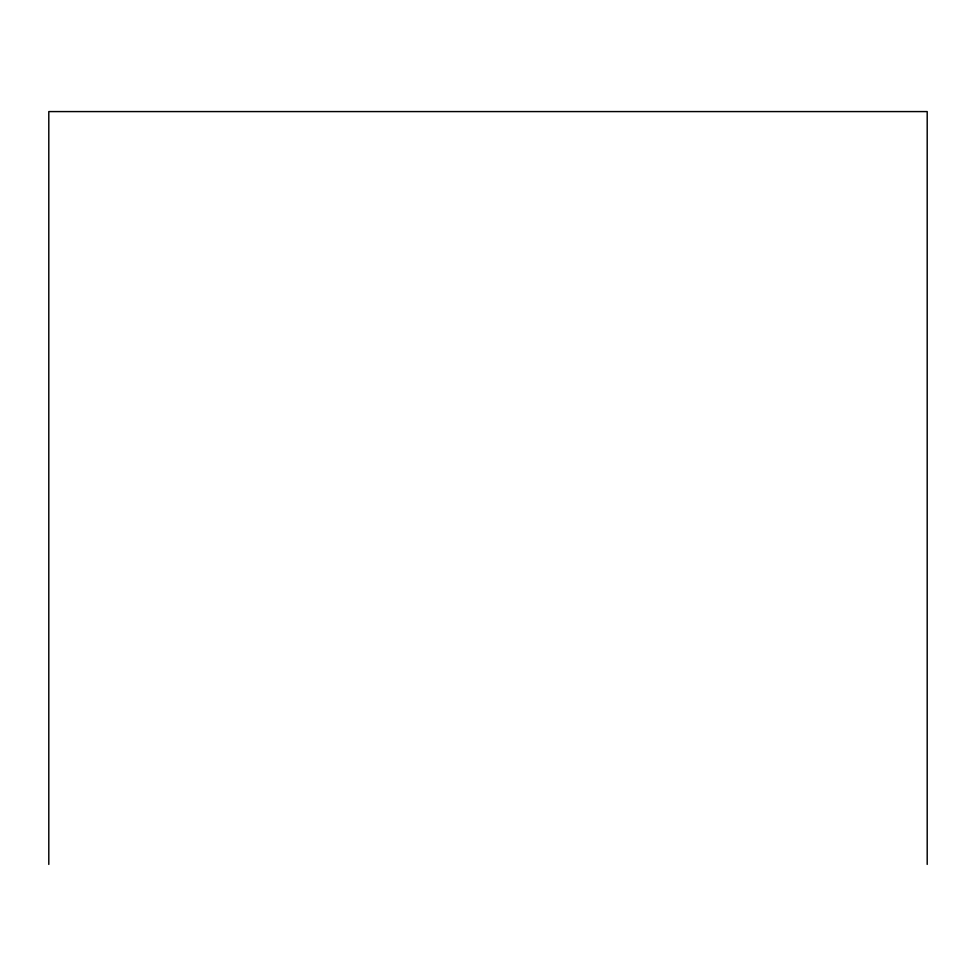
<?xml version="1.0" encoding="UTF-8"?>
<svg xmlns="http://www.w3.org/2000/svg" width="976" height="976" viewBox="0 0 976 976"><rect width="100%" height="100%" fill="white"/><g stroke="black" fill="none" stroke-linecap="round" stroke-linejoin="round"><path stroke-width="1.46" d="M927.2 864.419L927.2 111.581L48.8 111.581L48.8 864.419"/></g></svg>
